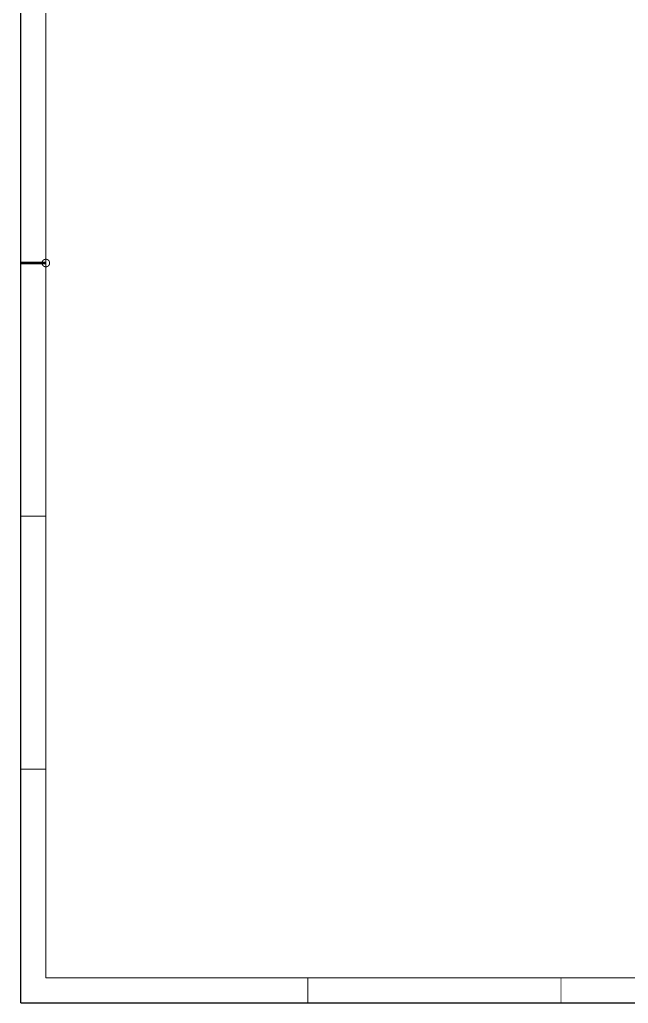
# Model space of a CAD drawing. Extents: x -186 to 234, y -83 to 214.
# Drawn here: x -186.3 to -64.1, y -83.4 to 114 of the extents above; entities that cross this region are included whole.
import ezdxf

# ---------------------------------------------------------------- set-up
doc = ezdxf.new("R2010")
doc.units = 0
doc.layers.add('BG_TITLE_BLOCK', color=40, linetype='CONTINUOUS')

msp = doc.modelspace()

# ---------------------------------------------------------------- linework, layer by layer
at = {"layer": 'BG_TITLE_BLOCK'}
for points in [[(-186.015909, -83.348601), (-186.015909, 213.651313)], [(-186.015909, -83.348601), (233.984089, -83.348601)]]:
    msp.add_lwpolyline(points, dxfattribs=at)
for points, const_width in [([(-181.015894, -78.348611), (-181.015894, 208.651297)], 0.199898), ([(-186.015909, 65.151508), (-181.015894, 65.151508)], 0.500101), ([(-186.015909, 14.351508), (-181.015894, 14.351508)], 0.199898), ([(-186.015909, -36.448492), (-181.015894, -36.448492)], 0.199898), ([(-181.015894, -78.348611), (228.984099, -78.348611)], 0.199898), ([(-128.415796, -83.348601), (-128.415796, -78.348611)], 0.199898), ([(-77.615796, -83.348601), (-77.615796, -78.348611)], 0.199898)]:
    msp.add_lwpolyline(points, dxfattribs=dict(at, const_width=const_width))
at = {"layer": 'BG_TITLE_BLOCK', "const_width": 0.199898}
for points in [[(-180.256713, 65.151508, 0.999989), (-181.7751, 65.151508)], [(-181.7751, 65.151508, 1.000011), (-180.256713, 65.151508)]]:
    msp.add_lwpolyline(points, format="xyb", dxfattribs=at)

doc.saveas('drawing.dxf')
